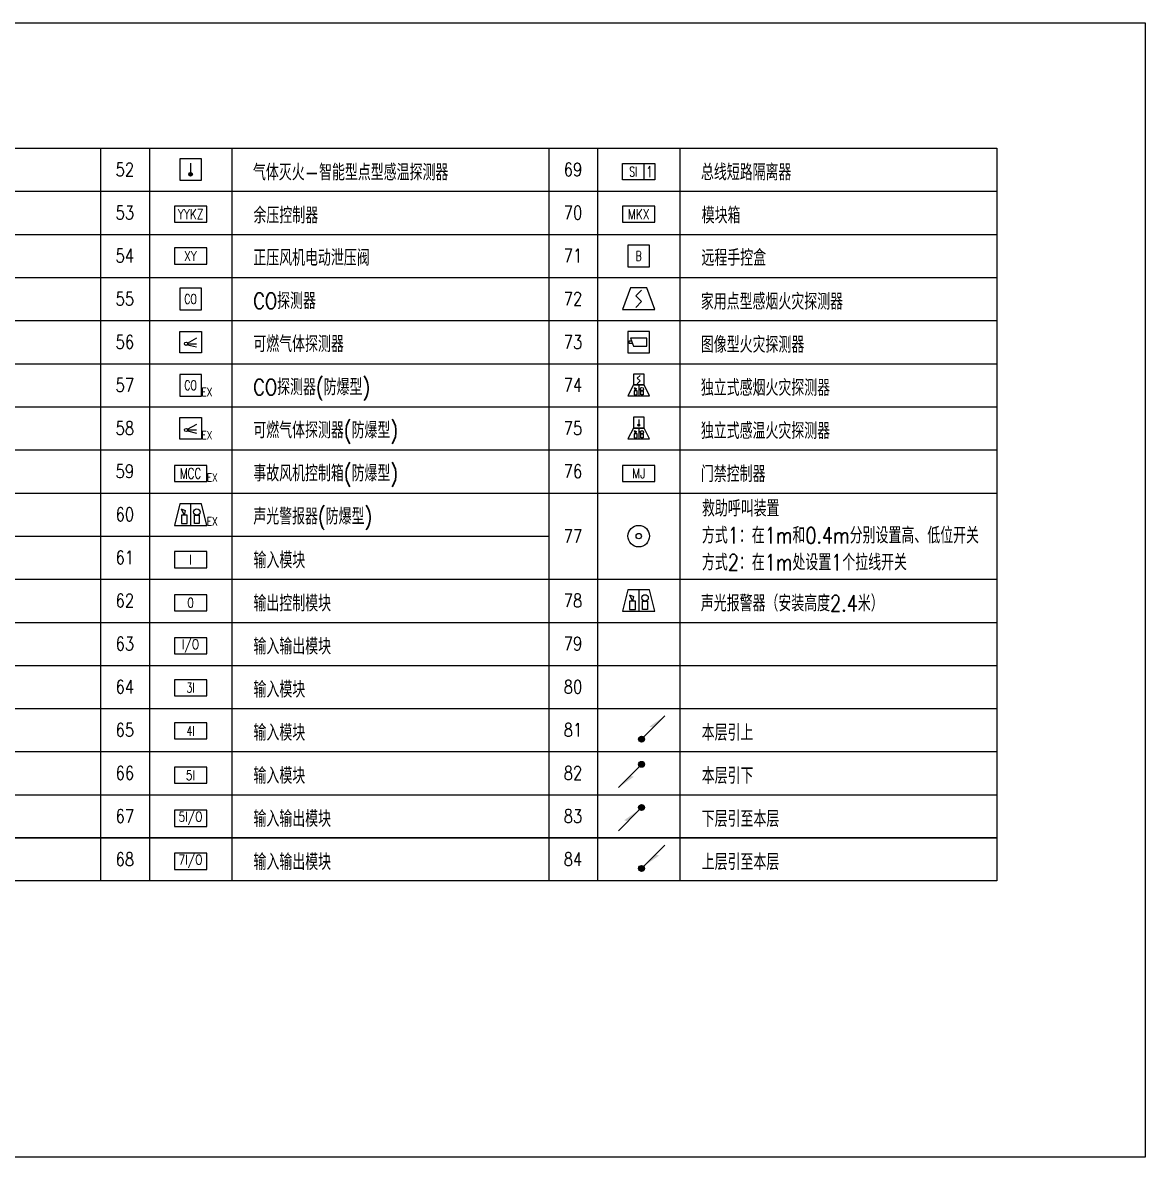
# Model space of a CAD drawing. Header units: millimetres. Extents: x -2817 to 99833, y 5022 to 48346.
# Drawn here: x 39959 to 60799, y 5022 to 26080 of the extents above; entities that cross this region are included whole.
import ezdxf
from ezdxf.enums import TextEntityAlignment as Align

# ---------------------------------------------------------------- set-up
doc = ezdxf.new("R2010")
doc.units = ezdxf.units.MM
doc.header["$LTSCALE"] = 1000
doc.header["$PDMODE"] = 1
doc.header["$PDSIZE"] = 1
for name, color, linetype in [('E-ANNO-TEXT', 6, 'Continuous'), ('E-EQUIP', 4, 'Continuous'), ('FA-防火分区', 3, 'Continuous')]:
    doc.layers.add(name, color=color, linetype=linetype)
doc.styles.add('_TEL_DIM', font='arial.ttf', dxfattribs={"width": 0.8, "height": 3.5})
doc.styles.add('E-TEXT', font='romans.shx', dxfattribs={"width": 0.8, "bigfont": 'hztxt.shx'})

# ---------------------------------------------------------------- blocks, each defined once
blk = doc.blocks.new('FA-消防风机输入输出模块')
blk.add_lwpolyline([(-3, 0), (3, 0), (3, 3), (-3, 3)], close=True)
at = {"color": 6, "insert": (0, 1.5), "char_height": 1.8, "width": 6, "attachment_point": 5, "style": 'E-TEXT'}
blk.add_mtext('5I/O', dxfattribs=at)
blk = doc.blocks.new('FA-消防水泵模块')
blk.add_lwpolyline([(-3, 0), (3, 0), (3, 3), (-3, 3)], close=True)
at = {"color": 6, "insert": (0, 1.5), "char_height": 1.8, "width": 6, "attachment_point": 5, "line_spacing_factor": 0.6, "style": 'E-TEXT'}
blk.add_mtext('7I/O', dxfattribs=at)
blk = doc.blocks.new('FA-可燃气探测器（防爆型）')
for p, q in [((-2, 4), (2, 4)), ((-2, 0), (-2, 4)), ((2, 4), (2, 0)), ((2, 0), (-2, 0))]:
    blk.add_line(p, q)
at = {"color": 6}
for p, q in [((-0.58, 1.83), (1.13, 2.77)), ((-0.6, 1.52), (1.12, 1.1)), ((-0.55, 1.7), (1.12, 1.7))]:
    blk.add_line(p, q, dxfattribs=at)
blk.add_ellipse((-0.85, 1.7), major_axis=(0.301, 0), ratio=0.999996, start_param=-0.000056, end_param=6.283129, dxfattribs=at)
at = {"color": 6, "style": 'E-TEXT', "width": 0.8}
blk.add_text('EX', height=1.5, dxfattribs=at).set_placement((2, 0))
at = {"color": 6, "style": '_TEL_DIM', "flags": 1}
for tag in ['REMARK', 'A']:
    blk.add_attdef(tag, text='', height=0.0001, rotation=359.9962, dxfattribs=at).set_placement((0, 2), align=Align.MIDDLE_CENTER)
blk = doc.blocks.new('FA-CO探测器（防爆型）')
blk.add_lwpolyline([(-2, 0), (2, 0), (2, 4), (-2, 4)], close=True)
at = {"color": 6, "style": 'E-TEXT', "width": 0.8}
blk.add_text('EX', height=1.5, dxfattribs=at).set_placement((2, 0))
at = {"color": 6, "insert": (0, 2), "char_height": 1.8, "width": 4, "attachment_point": 5, "line_spacing_factor": 0.6, "style": 'E-TEXT'}
blk.add_mtext('{\\W0.7;CO}', dxfattribs=at)
blk = doc.blocks.new('FA-可燃气探测器')
at = {"color": 6}
for p, q in [((-0.58, 1.83), (1.13, 2.77)), ((-0.6, 1.52), (1.12, 1.1)), ((-0.55, 1.7), (1.12, 1.7))]:
    blk.add_line(p, q, dxfattribs=at)
blk.add_lwpolyline([(-2, 4), (2, 4), (2, 0), (-2, 0)], close=True)
blk.add_ellipse((-0.85, 1.7), major_axis=(0.301, 0), ratio=0.999996, start_param=-0.000056, end_param=6.283129, dxfattribs=at)
at = {"layer": 'Defpoints'}
for p in [(0, 4), (-2, 2), (2, 2), (0, 0)]:
    blk.add_point(p, dxfattribs=at)
at = {"color": 6, "style": '_TEL_DIM', "flags": 1}
for tag in ['A', 'REMARK']:
    blk.add_attdef(tag, text='', height=0.0001, rotation=359.9962, dxfattribs=at).set_placement((0, 2), align=Align.MIDDLE_CENTER)
blk = doc.blocks.new('FA-输入输出模块')
blk.add_lwpolyline([(-3, 0), (3, 0), (3, 3), (-3, 3)], close=True)
at = {"color": 6, "insert": (0, 1.5), "char_height": 1.8, "width": 6, "attachment_point": 5, "line_spacing_factor": 0.6, "style": 'E-TEXT'}
blk.add_mtext('I/O', dxfattribs=at)
blk = doc.blocks.new('FA-输出控制模块')
blk.add_lwpolyline([(-3, 0), (3, 0), (3, 3), (-3, 3)], close=True)
at = {"color": 6, "insert": (0, 1.5), "char_height": 1.8, "width": 6, "attachment_point": 5, "line_spacing_factor": 0.6, "style": 'E-TEXT'}
blk.add_mtext('{\\W0.7;O}', dxfattribs=at)
blk = doc.blocks.new('FA-输入模块')
blk.add_lwpolyline([(-3, 0), (3, 0), (3, 3), (-3, 3)], close=True)
at = {"color": 6, "insert": (0, 1.5), "char_height": 1.8, "width": 6, "attachment_point": 5, "line_spacing_factor": 0.6, "style": 'E-TEXT'}
blk.add_mtext('{\\W0.7;I}', dxfattribs=at)
blk = doc.blocks.new('FA-气体灭火-智能型点型感温探测器')
h = blk.add_hatch()
h.set_pattern_fill('ANSI31', color=2, style=0)
h.set_pattern_definition([(45, (-3814.5282, -2207.00641), (-0.0883883476, 0.0883883476), [])])
h.paths.add_polyline_path([(0.34, -0.89, 1), (-0.34, -0.89, 1)])
at = {"color": 2}
blk.add_line((0, 1.16), (0, -0.55), dxfattribs=at)
blk.add_lwpolyline([(-2, -2), (2, -2), (2, 2), (-2, 2)], close=True)
blk.add_circle((0, -0.89), 0.343, dxfattribs=at)
for p in [(-2, 0), (0, 2), (2, 0), (0, -2)]:
    blk.add_point(p)
blk = doc.blocks.new('FA-余压控制器')
blk.add_lwpolyline([(-3, 0), (3, 0), (3, 3), (-3, 3)], close=True)
at = {"color": 6, "insert": (0, 1.5), "char_height": 1.8, "width": 6, "attachment_point": 5, "line_spacing_factor": 0.6, "style": 'E-TEXT'}
blk.add_mtext('YYKZ', dxfattribs=at)
blk = doc.blocks.new('FA-正压风机电动泄压阀')
blk.add_lwpolyline([(-3, 0), (3, 0), (3, 3), (-3, 3)], close=True)
at = {"color": 6, "insert": (0, 1.5), "char_height": 1.8, "width": 6, "attachment_point": 5, "style": 'E-TEXT'}
blk.add_mtext('\\W0.8000;XY', dxfattribs=at)
blk = doc.blocks.new('FA-模块箱')
blk.add_lwpolyline([(-3, 0), (3, 0), (3, 3), (-3, 3)], close=True)
for p in [(0, 3), (-3, 1.5), (3, 1.5), (0, 0)]:
    blk.add_point(p)
at = {"color": 6, "insert": (0, 1.5), "char_height": 1.8, "width": 6, "attachment_point": 5, "line_spacing_factor": 0.6, "style": 'E-TEXT'}
blk.add_mtext('MKX', dxfattribs=at)
blk = doc.blocks.new('FA-稳压泵模块箱')
blk.add_lwpolyline([(-3, 0), (3, 0), (3, 3), (-3, 3)], close=True)
at = {"color": 6, "insert": (0, 1.5), "char_height": 1.8, "width": 6, "attachment_point": 5, "style": 'E-TEXT'}
blk.add_mtext('5I', dxfattribs=at)
blk = doc.blocks.new('FA-CO探测器')
blk.add_lwpolyline([(-2, 0), (2, 0), (2, 4), (-2, 4)], close=True)
at = {"color": 6, "insert": (0, 2), "char_height": 1.8, "width": 4, "attachment_point": 5, "style": 'E-TEXT'}
blk.add_mtext('{\\W0.7;CO}', dxfattribs=at)
blk = doc.blocks.new('FA-事故风机控制箱(防爆型)')
blk.add_lwpolyline([(-3, 0), (3, 0), (3, 3), (-3, 3)], close=True)
at = {"color": 6, "style": 'E-TEXT', "width": 0.8}
blk.add_text('EX', height=1.5, dxfattribs=at).set_placement((3, 0))
at = {"color": 6, "insert": (0, 1.5), "char_height": 2, "width": 6, "attachment_point": 5, "line_spacing_factor": 0.6, "style": 'E-TEXT'}
blk.add_mtext('{\\W0.7;MCC}', dxfattribs=at)
blk = doc.blocks.new('FA-声光报警器（防爆型）')
at = {"color": 6}
for p, q in [((-1.73, 3.08), (-0.99, 2.74)), ((-1.73, 3.08), (-1.17, 1.88)), ((-0.99, 2.74), (-1.17, 1.88)), ((0, 4), (0, 0))]:
    blk.add_line(p, q, dxfattribs=at)
blk.add_lwpolyline([(-3, 0), (3, 0), (2, 4), (-2, 4)], close=True)
for points in [[(-1.71, 1.88), (-1.71, 0.36), (-0.63, 0.36), (-0.63, 1.88)], [(1.61, 1.88), (1.61, 0.36), (0.73, 0.36), (0.73, 1.88)]]:
    blk.add_lwpolyline(points, close=True, dxfattribs=at)
blk.add_circle((1.17, 2.48), 0.6, dxfattribs=at)
at = {"color": 6, "style": 'E-TEXT', "width": 0.8}
blk.add_text('EX', height=1.5, dxfattribs=at).set_placement((3, 0))
blk = doc.blocks.new('FA-湿式报警阀组模块')
blk.add_lwpolyline([(-3, 0), (3, 0), (3, 3), (-3, 3)], close=True)
at = {"color": 6, "insert": (0, 1.5), "char_height": 1.8, "width": 6, "attachment_point": 5, "line_spacing_factor": 0.6, "style": 'E-TEXT'}
blk.add_mtext('{\\W0.7;4I}', dxfattribs=at)
blk = doc.blocks.new('FA-可燃气体和气体灭火输入模块')
blk.add_lwpolyline([(-3, 0), (3, 0), (3, 3), (-3, 3)], close=True)
at = {"color": 6, "insert": (0, 1.5), "char_height": 1.8, "width": 6, "attachment_point": 5, "line_spacing_factor": 0.6, "style": 'E-TEXT'}
blk.add_mtext('{\\W0.7;3I}', dxfattribs=at)
blk = doc.blocks.new('*U124')
blk.add_hatch(color=6).paths.add_polyline_path([(0, 0.55, 1), (0, -0.55, 1)])
at = {"color": 6}
blk.add_line((-0.39, -0.39), (-4.32, -4.32), dxfattribs=at)
blk.add_circle((0, 0), 0.546, dxfattribs=at)
blk.add_point((0, 0))
blk.add_solid([(-4.32, -4.32), (-1.43, -2.3), (-2.15, -2.15)], dxfattribs=at)
blk = doc.blocks.new('*U123')
blk.add_hatch(color=6).paths.add_polyline_path([(-0.55, 0, 1), (0.55, 0, 1)])
at = {"color": 6}
blk.add_line((4.32, 4.32), (0.39, 0.39), dxfattribs=at)
blk.add_circle((0, 0), 0.546, dxfattribs=at)
blk.add_point((0, 0))
blk.add_solid([(0.39, 0.39), (3.28, 2.4), (2.56, 2.56)], dxfattribs=at)
blk = doc.blocks.new('*U122')
blk.add_hatch(color=6).paths.add_polyline_path([(-0.55, 0, 1), (0.55, 0, 1)])
at = {"color": 6}
blk.add_line((-4.32, -4.32), (-0.39, -0.39), dxfattribs=at)
blk.add_circle((0, 0), 0.546, dxfattribs=at)
blk.add_point((0, 0))
blk.add_solid([(-0.39, -0.39), (-3.28, -2.4), (-2.56, -2.56)], dxfattribs=at)
blk = doc.blocks.new('*U121')
blk.add_hatch(color=6).paths.add_polyline_path([(-0.55, 0, 1), (0.55, 0, 1)])
at = {"color": 6}
blk.add_line((0.39, 0.39), (4.32, 4.32), dxfattribs=at)
blk.add_circle((0, 0), 0.546, dxfattribs=at)
blk.add_point((0, 0))
blk.add_solid([(4.32, 4.32), (1.43, 2.3), (2.15, 2.15)], dxfattribs=at)
blk = doc.blocks.new('FA-总线短路隔离器')
blk.add_line((1, 0), (1, 3))
blk.add_lwpolyline([(-3, 3), (3, 3), (3, 0), (-3, 0)], close=True)
for p in [(0, 3), (-3, 1.5), (0, 0), (3, 1.5)]:
    blk.add_point(p)
at = {"color": 6, "insert": (-1, 1.5), "char_height": 1.8, "width": 4, "attachment_point": 5, "line_spacing_factor": 0.6, "style": 'E-TEXT'}
blk.add_mtext('{\\W0.7;SI}', dxfattribs=at)
at = {"layer": 'E-EQUIP', "color": 6, "style": 'E-TEXT', "width": 0.8}
blk.add_attdef('N', text='', height=1.8, dxfattribs=at).set_placement((2, 1.5), align=Align.MIDDLE_CENTER)
blk = doc.blocks.new('FA-远程手控盒')
blk.add_lwpolyline([(-2, 0), (2, 0), (2, 4), (-2, 4)], close=True)
at = {"color": 6, "insert": (0, 2), "char_height": 1.8, "width": 4, "attachment_point": 5, "style": 'E-TEXT'}
blk.add_mtext('{\\W0.7;B}', dxfattribs=at)
blk = doc.blocks.new('FA-家用点型感烟火灾探测器')
at = {"color": 6}
for p, q in [((-0.53, 2.53), (0.53, 3.59)), ((0.53, 1.47), (-0.53, 2.53)), ((-0.53, 0.41), (0.53, 1.47))]:
    blk.add_line(p, q, dxfattribs=at)
blk.add_lwpolyline([(-3, 0), (3, 0), (1.5, 4), (-1.5, 4)], close=True)
for p in [(0, 4), (-2.25, 2), (0, 0), (2.25, 2)]:
    blk.add_point(p)
blk = doc.blocks.new('FA-图像型火灾探测器')
at = {"color": 6}
for p, q in [((-1.75, 2.23), (-1.33, 2.23)), ((-1.75, 1.77), (-1.75, 2.23)), ((-1.17, 1.77), (-1.75, 1.77))]:
    blk.add_line(p, q, dxfattribs=at)
blk.add_lwpolyline([(-2, 0), (2, 0), (2, 4), (-2, 4)], close=True)
blk.add_lwpolyline([(-1, 1.25), (1.5, 1.25), (1.5, 2.75), (-1.5, 2.75)], close=True, dxfattribs=at)
for p in [(0, 4), (-2, 2), (0, 0), (2, 2)]:
    blk.add_point(p)
blk = doc.blocks.new('FA-独立式感烟火灾探测器')
at = {"color": 6}
for p, q in [((0.26, 3.79), (-0.26, 3.26)), ((-0.26, 3.26), (0.26, 2.74)), ((-0.26, 2.21), (0.26, 2.74)), ((-0.86, 1.54), (-0.5, 1.37)), ((-0.86, 1.54), (-0.59, 0.94)), ((-0.5, 1.37), (-0.59, 0.94)), ((0, 2), (0, 0))]:
    blk.add_line(p, q, dxfattribs=at)
for points in [[(-1, 2), (1, 2), (1, 4), (-1, 4)], [(-2, 0), (2, 0), (1, 2), (-1, 2)]]:
    blk.add_lwpolyline(points, close=True)
for points in [[(-0.86, 0.94), (-0.86, 0.18), (-0.32, 0.18), (-0.32, 0.94)], [(0.81, 0.94), (0.81, 0.18), (0.37, 0.18), (0.37, 0.94)]]:
    blk.add_lwpolyline(points, close=True, dxfattribs=at)
blk.add_circle((0.59, 1.24), 0.3, dxfattribs=at)
blk = doc.blocks.new('FA-独立式感温火灾探测器')
h = blk.add_hatch()
h.set_pattern_fill('ANSI31', color=6, scale=0.5, style=0)
h.set_pattern_definition([(45, (-1907.2641, -1100.503204), (-0.0441941738, 0.0441941738), [])])
h.paths.add_polyline_path([(0.17, 2.55, 1), (-0.17, 2.55, 1)])
at = {"color": 6}
for p, q in [((0, 3.58), (0, 2.72)), ((-0.86, 1.54), (-0.5, 1.37)), ((-0.86, 1.54), (-0.59, 0.94)), ((-0.5, 1.37), (-0.59, 0.94)), ((0, 2), (0, 0))]:
    blk.add_line(p, q, dxfattribs=at)
for points in [[(-1, 2), (1, 2), (1, 4), (-1, 4)], [(-2, 0), (2, 0), (1, 2), (-1, 2)]]:
    blk.add_lwpolyline(points, close=True)
for points in [[(-0.86, 0.94), (-0.86, 0.18), (-0.32, 0.18), (-0.32, 0.94)], [(0.81, 0.94), (0.81, 0.18), (0.37, 0.18), (0.37, 0.94)]]:
    blk.add_lwpolyline(points, close=True, dxfattribs=at)
for centre, radius in [((0, 2.55), 0.171), ((0.59, 1.24), 0.3)]:
    blk.add_circle(centre, radius, dxfattribs=at)
blk = doc.blocks.new('FA-43-门禁控制器')
blk.add_lwpolyline([(-3, 0), (3, 0), (3, 3), (-3, 3)], close=True)
for p in [(0, 3), (-3, 1.5), (0, 0), (3, 1.5)]:
    blk.add_point(p)
at = {"color": 6, "insert": (0, 1.5), "char_height": 1.8, "width": 6, "attachment_point": 5, "line_spacing_factor": 0.6, "style": 'E-TEXT'}
blk.add_mtext('MJ', dxfattribs=at)
blk = doc.blocks.new('SV_救助呼叫装置')
blk.add_circle((0, 0), 2)
at = {"color": 5}
blk.add_circle((0, 0), 0.5, dxfattribs=at)
for p in [(-2, 0), (0, 2), (2, 0), (0, -2)]:
    blk.add_point(p)
blk = doc.blocks.new('SV_声光报警器')
at = {"color": 5}
for p, q in [((-1.73, 3.08), (-0.99, 2.74)), ((-1.73, 3.08), (-1.17, 1.88)), ((-0.99, 2.74), (-1.17, 1.88)), ((0, 4), (0, 0))]:
    blk.add_line(p, q, dxfattribs=at)
blk.add_lwpolyline([(-3, 0), (3, 0), (2, 4), (-2, 4)], close=True)
for points in [[(-1.71, 1.88), (-1.71, 0.36), (-0.63, 0.36), (-0.63, 1.88)], [(1.61, 1.88), (1.61, 0.36), (0.73, 0.36), (0.73, 1.88)]]:
    blk.add_lwpolyline(points, close=True, dxfattribs=at)
blk.add_circle((1.17, 2.48), 0.6, dxfattribs=at)
for p in [(0, 4), (-2.5, 2), (0, 0), (2.5, 2)]:
    blk.add_point(p)

msp = doc.modelspace()

# ---------------------------------------------------------------- linework, layer by layer
at = {"layer": 'E-ANNO-TEXT'}
for p, q in [((33086.1, 23750.6), (58043.5, 23750.6)), ((41405.3, 23750.6), (41405.3, 10150.6)), ((42312.8, 23750.6), (42312.8, 10150.6)), ((43839.1, 23750.6), (43839.1, 10150.6)), ((49724.4, 23750.6), (49724.4, 10150.6)), ((50631.9, 23750.6), (50631.9, 10150.6)), ((52158.3, 23750.6), (52158.3, 10150.6)), ((58043.5, 23750.6), (58043.5, 10150.6)), ((33086.1, 22950.6), (58043.5, 22950.6)), ((33086.1, 22150.6), (58043.5, 22150.6)), ((33086.1, 21350.6), (58043.5, 21350.6)), ((33086.1, 20550.6), (58043.5, 20550.6)), ((33086.1, 19750.6), (58043.5, 19750.6)), ((33086.1, 18950.6), (58043.5, 18950.6)), ((33086.1, 18150.6), (58043.5, 18150.6)), ((33086.1, 17350.6), (58043.5, 17350.6)), ((33086.1, 16550.6), (49724.4, 16550.6)), ((33086.1, 15750.6), (58043.5, 15750.6)), ((33086.1, 14950.6), (58043.5, 14950.6)), ((33086.1, 14150.6), (58043.5, 14150.6)), ((33086.1, 13350.6), (58043.5, 13350.6)), ((33086.1, 12550.6), (58043.5, 12550.6)), ((33086.1, 11750.6), (58043.5, 11750.6)), ((33086.1, 10950.6), (58043.5, 10950.6)), ((58043.5, 10950.6), (33086.1, 10950.6)), ((58043.5, 10150.6), (33086.1, 10150.6))]:
    msp.add_line(p, q, dxfattribs=at)
at = {"layer": 'FA-防火分区'}
msp.add_lwpolyline([(6863.2, 26079.6), (60799.1, 26079.6), (60799.1, 5022.1), (6556.3, 5022.1)], close=True, dxfattribs=at)

# ---------------------------------------------------------------- block references
at = {"layer": 'E-EQUIP', "xscale": 100, "yscale": 100, "zscale": 100}
for name, p in [('FA-气体灭火-智能型点型感温探测器', (43076, 23355.9)), ('FA-余压控制器', (43076, 22376.1)), ('FA-模块箱', (51395.1, 22376.1)), ('FA-正压风机电动泄压阀', (43076, 21600.6)), ('FA-远程手控盒', (51395.1, 21550.6)), ('FA-CO探测器', (43076, 20750.6)), ('FA-家用点型感烟火灾探测器', (51395.1, 20755.9)), ('FA-可燃气探测器', (43076, 19950.8)), ('FA-图像型火灾探测器', (51395.1, 19950.6)), ('FA-CO探测器（防爆型）', (43076, 19150.6)), ('FA-独立式感烟火灾探测器', (51395.1, 19155.9)), ('FA-可燃气探测器（防爆型）', (43076, 18350.8)), ('FA-独立式感温火灾探测器', (51395.1, 18355.9)), ('FA-事故风机控制箱(防爆型)', (43076, 17563.9)), ('FA-43-门禁控制器', (51395.1, 17563.9)), ('FA-声光报警器（防爆型）', (43076, 16750.8)), ('SV_救助呼叫装置', (51395.1, 16550.6)), ('FA-输入模块', (43076, 15963.9)), ('FA-输出控制模块', (43076, 15163.9)), ('SV_声光报警器', (51395.1, 15155.9)), ('FA-输入输出模块', (43076, 14363.9)), ('FA-可燃气体和气体灭火输入模块', (43076, 13585.7)), ('FA-湿式报警阀组模块', (43076, 12785.7)), ('*U121', (51448.5, 12784)), ('FA-稳压泵模块箱', (43076, 11963.9)), ('*U124', (51448.5, 12315.6)), ('FA-消防风机输入输出模块', (43076, 11163.9)), ('*U122', (51448.5, 11515.6)), ('*U123', (51448.5, 10384)), ('FA-消防水泵模块', (43076, 10363.9))]:
    msp.add_blockref(name, p, dxfattribs=at)
at = {"layer": 'E-EQUIP'}
ref = msp.add_blockref('FA-总线短路隔离器', (51395.1, 23163.9), dxfattribs=dict(at, xscale=100, yscale=100, zscale=100))
ref.add_attrib('N', '1', dxfattribs={"layer": '0', "color": 6, "height": 200, "style": 'E-TEXT', "width": 0.8}).set_placement((51595.1, 23313.9), align=Align.MIDDLE_CENTER)

# ---------------------------------------------------------------- texts
at = {"layer": 'E-ANNO-TEXT', "style": 'E-TEXT', "width": 0.8}
for s, p in [('52', (41855.3, 23354.8)), ('69', (50174.4, 23354.8)), ('53', (41855.3, 22554.8)), ('70', (50174.4, 22554.8)), ('54', (41855.3, 21754.8)), ('71', (50174.4, 21754.8)), ('55', (41855.3, 20954.8)), ('72', (50174.4, 20954.8)), ('56', (41855.3, 20154.8)), ('73', (50174.4, 20154.8)), ('57', (41855.3, 19354.8)), ('74', (50174.4, 19354.8)), ('58', (41855.3, 18554.8)), ('75', (50174.4, 18554.8)), ('59', (41855.3, 17754.8)), ('76', (50174.4, 17754.8)), ('60', (41855.3, 16954.8)), ('77', (50174.4, 16550.6)), ('61', (41855.3, 16154.8)), ('62', (41855.3, 15354.8)), ('78', (50174.4, 15354.8)), ('63', (41855.3, 14554.8)), ('79', (50174.4, 14554.8)), ('64', (41855.3, 13754.8)), ('80', (50174.4, 13754.8)), ('65', (41855.3, 12954.8)), ('81', (50174.4, 12954.8)), ('66', (41855.3, 12154.8)), ('82', (50174.4, 12154.8)), ('67', (41855.3, 11354.8)), ('83', (50174.4, 11354.8)), ('68', (41855.3, 10554.8)), ('84', (50174.4, 10554.8))]:
    msp.add_text(s, height=250, rotation=0, dxfattribs=at).set_placement(p, align=Align.MIDDLE)
at = {"layer": 'E-ANNO-TEXT', "color": 4, "style": 'E-TEXT', "width": 0.8}
for s, p in [('气体灭火-智能型点型感温探测器', (44233.7, 23151.8)), ('总线短路隔离器', (52549.5, 23153.3)), ('余压控制器', (44243.6, 22353.3)), ('模块箱', (52564.4, 22353.3)), ('正压风机电动泄压阀', (44240.3, 21566.1)), ('远程手控盒', (52559.4, 21566.1)), ('CO探测器', (44240.3, 20766.1)), ('家用点型感烟火灾探测器', (52547.9, 20753.8)), ('可燃气体探测器', (44240.3, 19966.1)), ('图像型火灾探测器', (52547.9, 19953.8)), ('CO探测器(防爆型)', (44240.3, 19166.1)), ('独立式感烟火灾探测器', (52547.9, 19153.8)), ('可燃气体探测器(防爆型)', (44240.3, 18366.1)), ('独立式感温火灾探测器', (52547.9, 18353.8)), ('事故风机控制箱(防爆型)', (44240.3, 17566.1)), ('门禁控制器', (52547.9, 17553.3)), ('声光警报器(防爆型)', (44240.3, 16766.1)), ('输入模块', (44243.6, 15953.3)), ('输出控制模块', (44243.6, 15153.3)), ('声光报警器（安装高度2.4米）', (52547.9, 15153.8)), ('输入输出模块', (44243.6, 14353.3)), ('输入模块', (44243.6, 13553.3)), ('输入模块', (44243.6, 12753.3)), ('本层引上', (52564.4, 12753.3)), ('输入模块', (44243.6, 11953.3)), ('本层引下', (52564.4, 11953.3)), ('输入输出模块', (44243.6, 11153.3)), ('下层引至本层', (52564.4, 11153.3)), ('输入输出模块', (44243.6, 10353.3)), ('上层引至本层', (52564.4, 10353.3))]:
    msp.add_text(s, height=300, dxfattribs=at).set_placement(p)
at = {"layer": 'E-ANNO-TEXT', "color": 4, "insert": (52568.6, 17214.3), "char_height": 300, "attachment_point": 1, "style": 'E-TEXT'}
msp.add_mtext('救助呼叫装置^J方式1：在1m和0.4m分别设置高、低位开关\\P方式2：在1m处设置1个拉线开关', dxfattribs=at)

doc.saveas('drawing.dxf')
